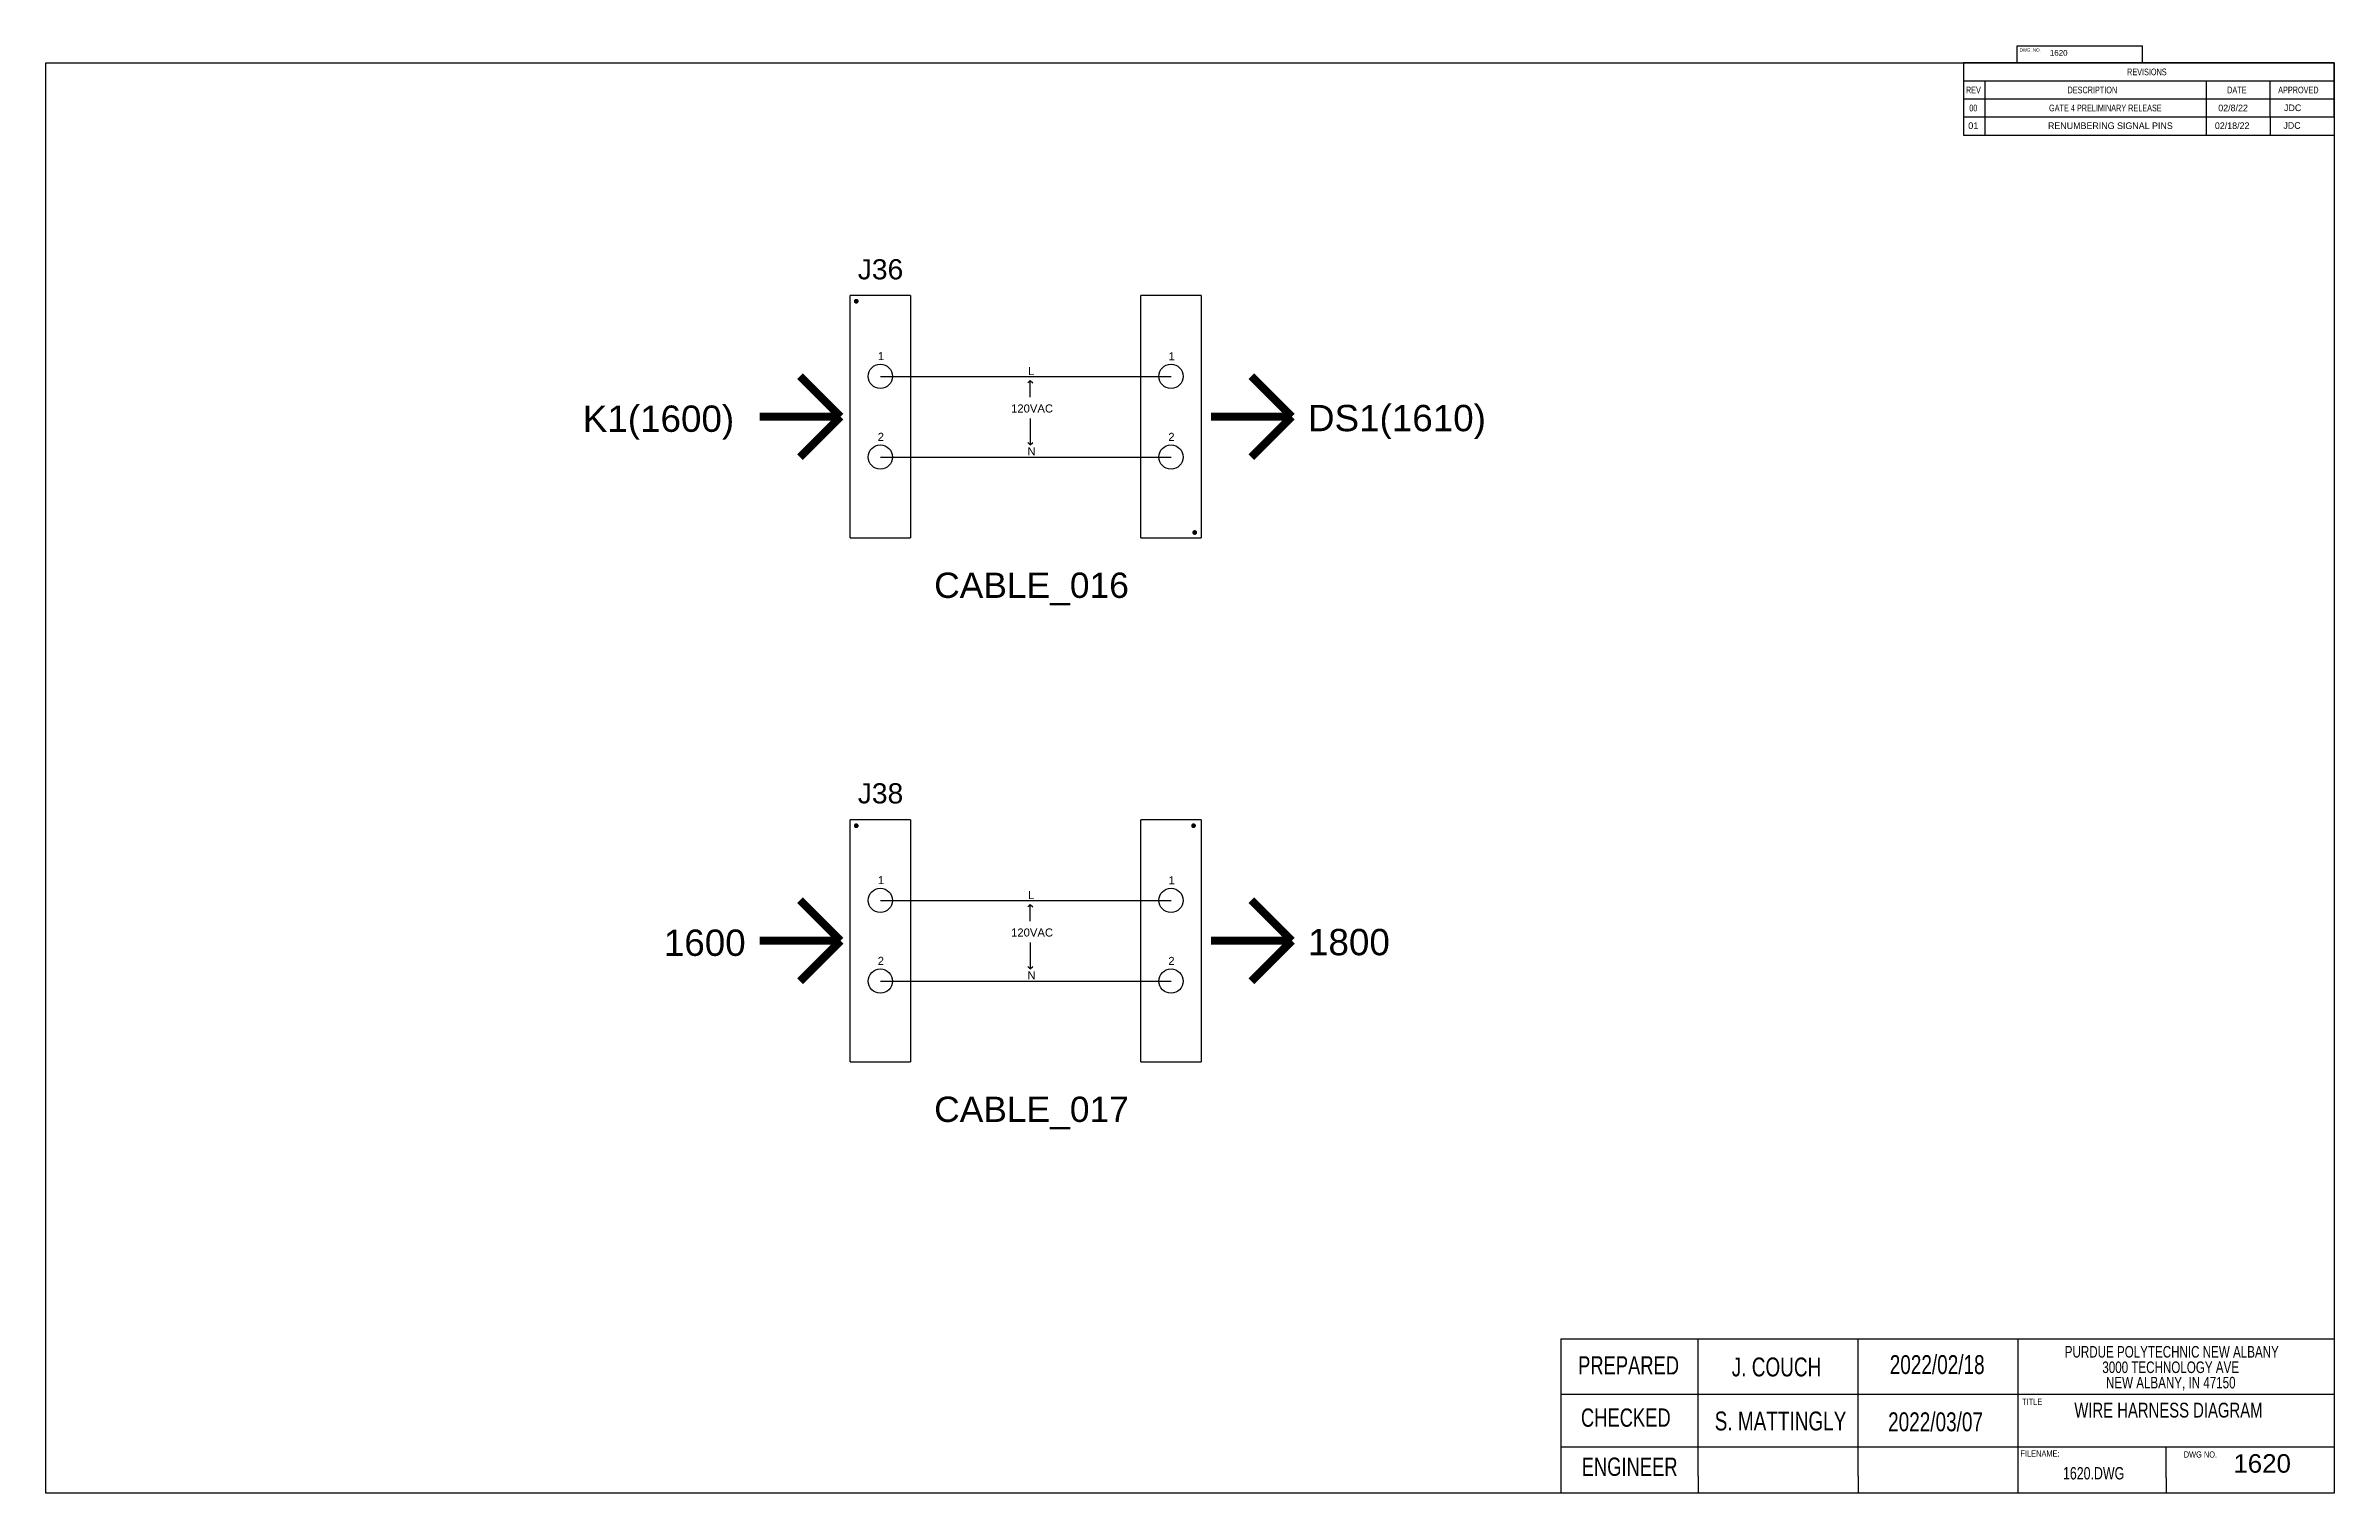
# Model space of a CAD drawing. Header units: inches. Extents: x 2.5 to 50.5, y 2.5 to 32.9.
import ezdxf

# ---------------------------------------------------------------- set-up
doc = ezdxf.new("R2010")
doc.units = ezdxf.units.IN
doc.header["$MEASUREMENT"] = 0
doc.layers.add('SLD-0', color=7, linetype='Continuous')
doc.styles.add('SLDTEXTSTYLE0', font='TXT', dxfattribs={"width": 0.75})
doc.styles.get("Standard").update_dxf_attribs({"font": 'arial.ttf'})

# ---------------------------------------------------------------- blocks, each defined once
blk = doc.blocks.new('SW_NOTE_0_8')
at = {"layer": 'SLD-0', "color": 0, "char_height": 0.125, "attachment_point": 2, "style": 'SLDTEXTSTYLE0'}
for s, insert in [('PURDUE POLYTECHNIC NEW ALBANY', (1.434, 0.161)), ('3000 TECHNOLOGY AVE', (1.422, -0.006)), ('NEW ALBANY, IN 47150', (1.423, -0.172))]:
    blk.add_mtext(s, dxfattribs=dict(at, insert=insert))
blk = doc.blocks.new('SW_TABLEANNOTATION_0')
at = {"color": 0, "linetype": 'Continuous', "lineweight": 25}
for p, q in [((0, 0), (0, -0.338)), ((0, 0), (0.4, 0)), ((0, 0), (0, -1.015)), ((6.955, 0), (0, 0)), ((0.4, 0), (4.55, 0)), ((4.55, 0), (5.75, 0)), ((5.75, 0), (6.955, 0)), ((6.955, 0), (6.955, -0.338)), ((6.955, -1.015), (6.955, 0)), ((0, -0.338), (0, -0.677)), ((0, -0.338), (0.4, -0.338)), ((0.4, -0.338), (0.4, -0.677)), ((0.4, -0.338), (4.55, -0.338)), ((4.55, -0.338), (4.55, -0.677)), ((4.55, -0.338), (5.75, -0.338)), ((5.75, -0.338), (5.75, -0.677)), ((5.75, -0.338), (6.955, -0.338)), ((6.955, -0.338), (6.955, -0.677)), ((0, -0.677), (0.4, -0.677)), ((0, -0.677), (0, -1.015)), ((0, -0.677), (6.955, -0.677)), ((0.4, -0.677), (4.55, -0.677)), ((0.4, -0.677), (0.4, -1.015)), ((4.55, -0.677), (5.75, -0.677)), ((4.55, -0.677), (4.55, -1.015)), ((5.75, -0.677), (6.955, -0.677)), ((5.75, -0.677), (5.75, -1.015)), ((6.955, -0.677), (6.955, -1.015)), ((0, -1.015), (0.4, -1.015)), ((0, -1.015), (6.955, -1.015)), ((0.4, -1.015), (4.55, -1.015)), ((4.55, -1.015), (5.75, -1.015)), ((5.75, -1.015), (6.955, -1.015))]:
    blk.add_line(p, q, dxfattribs=at)
at = {"color": 0, "linetype": 'Continuous', "lineweight": 18, "char_height": 0.125, "attachment_point": 1, "style": 'SLDTEXTSTYLE0'}
for s, insert in [('REVISIONS', (3.069, -0.107)), ('REV', (0.046, -0.446)), ('00', (0.108, -0.784)), ('GATE 4 PRELIMINARY RELEASE', (1.605, -0.784)), ('DESCRIPTION', (1.952, -0.446)), ('DATE', (4.946, -0.446)), ('APPROVED', (5.904, -0.446))]:
    blk.add_mtext(s, dxfattribs=dict(at, insert=insert))

msp = doc.modelspace()

# ---------------------------------------------------------------- linework, layer by layer
for p, q in [((2.5, 2.5), (2.5, 32.5)), ((2.5, 32.5), (50.5, 32.5)), ((50.5, 32.5), (50.5, 2.5)), ((42.724, 31.365), (42.724, 30.986)), ((43.172, 31.365), (43.172, 30.986)), ((47.811, 31.365), (47.811, 30.986)), ((49.153, 31.365), (49.153, 30.986)), ((42.724, 30.986), (50.5, 30.986)), ((19.371, 22.539), (19.371, 27.618)), ((20.64, 27.618), (19.371, 27.618)), ((26.737, 27.618), (25.467, 27.618)), ((25.467, 22.539), (25.467, 27.618)), ((23.15, 25.841), (23.1, 25.791)), ((23.1, 25.791), (23.15, 25.841)), ((23.15, 25.491), (23.15, 25.841)), ((23.15, 25.841), (23.2, 25.791)), ((23.15, 25.041), (23.15, 24.491)), ((23.15, 24.491), (23.1, 24.541)), ((23.1, 24.541), (23.15, 24.491)), ((23.15, 24.491), (23.2, 24.541)), ((19.371, 22.539), (20.64, 22.539)), ((25.467, 22.539), (26.737, 22.539)), ((19.371, 11.548), (19.371, 16.627)), ((20.64, 16.627), (19.371, 16.627)), ((26.737, 16.627), (25.467, 16.627)), ((25.467, 11.548), (25.467, 16.627)), ((23.15, 14.85), (23.1, 14.8)), ((23.1, 14.8), (23.15, 14.85)), ((23.15, 14.5), (23.15, 14.85)), ((23.15, 14.85), (23.2, 14.8)), ((23.15, 14.05), (23.15, 13.5)), ((23.15, 13.5), (23.1, 13.55)), ((23.1, 13.55), (23.15, 13.5)), ((23.15, 13.5), (23.2, 13.55)), ((19.371, 11.548), (20.64, 11.548)), ((25.467, 11.548), (26.737, 11.548)), ((34.278, 5.735), (34.278, 2.5)), ((40.638, 5.735), (50.5, 5.735)), ((50.5, 2.5), (2.5, 2.5)), ((37.156, 2.857), (37.156, 2.5)), ((40.515, 2.857), (40.515, 2.5)), ((46.972, 2.824), (46.972, 2.5)), ((50.5, 2.5), (50.5, 2.5))]:
    msp.add_line(p, q)
at = {"color": 152, "true_color": 0x2776bb}
for p, q in [((20.005, 25.925), (26.102, 25.925)), ((20.005, 14.934), (26.102, 14.934))]:
    msp.add_line(p, q, dxfattribs=at)
at = {"color": 251, "true_color": 0x636466}
for p, q in [((20.005, 24.232), (26.102, 24.232)), ((20.005, 13.241), (26.102, 13.241))]:
    msp.add_line(p, q, dxfattribs=at)
at = {"const_width": 0.05}
for points in [[(19.475, 27.5, 1), (19.525, 27.5, 1)], [(26.575, 22.65, 1), (26.625, 22.65, 1)], [(19.475, 16.5, 1), (19.525, 16.5, 1)], [(26.55, 16.5, 1), (26.6, 16.5, 1)]]:
    msp.add_lwpolyline(points, format="xyb", close=True, dxfattribs=at)
for points in [[(20.64, 27.618), (20.64, 22.539)], [(26.737, 27.618), (26.737, 22.539)], [(20.64, 16.627), (20.64, 11.548)], [(26.737, 16.627), (26.737, 11.548)]]:
    msp.add_lwpolyline(points)
at = {"const_width": 0.17}
for points in [[(19.171, 25.079), (18.321, 25.929)], [(28.637, 25.079), (27.787, 25.929)], [(19.171, 25.079), (17.471, 25.079)], [(19.171, 25.079), (18.321, 24.229)], [(28.637, 25.079), (26.937, 25.079)], [(28.637, 25.079), (27.787, 24.229)], [(19.171, 14.088), (18.321, 14.938)], [(28.637, 14.088), (27.787, 14.938)], [(19.171, 14.088), (17.471, 14.088)], [(19.171, 14.088), (18.321, 13.238)], [(28.637, 14.088), (26.937, 14.088)], [(28.637, 14.088), (27.787, 13.238)]]:
    msp.add_lwpolyline(points, dxfattribs=at)
for centre in [(20.005, 25.925), (26.102, 25.925), (20.005, 24.232), (26.102, 24.232), (20.005, 14.934), (26.102, 14.934), (20.005, 13.241), (26.102, 13.241)]:
    msp.add_circle(centre, 0.254)
at = {"layer": 'SLD-0', "color": 7, "linetype": 'Continuous', "lineweight": 25}
for p, q in [((43.853, 32.5), (43.853, 32.858)), ((43.853, 32.858), (46.481, 32.858)), ((46.481, 32.5), (46.481, 32.858)), ((34.278, 5.735), (43.874, 5.735)), ((37.156, 2.857), (37.156, 5.735)), ((40.515, 2.857), (40.515, 5.735)), ((43.874, 2.5), (43.874, 5.735)), ((34.278, 4.581), (50.5, 4.581)), ((34.278, 3.471), (50.5, 3.471)), ((46.972, 2.824), (46.972, 3.471))]:
    msp.add_line(p, q, dxfattribs=at)

# ---------------------------------------------------------------- block references
at = {"color": 7, "linetype": 'Continuous', "lineweight": 18, "xscale": 1.118033988749895, "yscale": 1.118033988749895, "zscale": 1.118033988749895}
msp.add_blockref('SW_TABLEANNOTATION_0', (42.724, 32.5), dxfattribs=at)
at = {"layer": 'SLD-0', "xscale": 1.941207928188159, "yscale": 1.941207928188159, "zscale": 1.552966342550527}
msp.add_blockref('SW_NOTE_0_8', (44.309, 5.275), dxfattribs=at)

# ---------------------------------------------------------------- texts
for s, height, p in [('K1(1600)', 0.5525, (13.764, 24.761)), ('DS1(1610)', 0.5525, (28.975, 24.774)), ('CABLE_016', 0.5312, (21.134, 21.278)), ('1600', 0.5525, (15.464, 13.77)), ('1800', 0.5525, (28.975, 13.783)), ('CABLE_017', 0.5312, (21.134, 10.287))]:
    msp.add_text(s, height=height).set_placement(p)
at = {"attachment_point": 1}
for s, width, gutter_width, heights, insert, char_height in [('1620', 1.61993, 0.534, [0], (44.535, 32.769), 0.1195), ('01', 0.791, 3.481, [0], (42.822, 31.251), 0.1392), ('{\\Ftxt|c0;RENUMBERING SIGNAL PINS}', 3.04203, 3.481, [0.222], (44.496, 31.251), 0.13925), ('{\\Ftxt|c0;02/18/22}', 0.791, 3.481, [0], (47.997, 31.251), 0.13925), ('{\\Ftxt|c0;02/8/22}', 0.791, 3.481, [0], (48.068, 31.624), 0.13925), ('{\\Ftxt|c0;JDC}', 0.791, 3.481, [0], (49.434, 31.256), 0.13925), ('{\\Ftxt|c0;JDC}', 0.791, 3.481, [0], (49.447, 31.627), 0.13925), ('J36', 0.41098, 1.7, [0.347], (19.532, 28.382), 0.4233), ('1', 0.17884, 1.7, [0], (19.955, 26.434), 0.169), ('1', 0.17884, 1.7, [0], (26.05, 26.431), 0.169), ('L', 1.66748, 1.7, [0.304], (23.101, 26.12), 0.169), ('120VAC', 1.66748, 1.7, [0.304], (22.747, 25.336), 0.1693), ('2', 0.17884, 1.7, [0], (19.95, 24.741), 0.169), ('2', 0.17884, 1.7, [0], (26.045, 24.74), 0.169), ('\\pxt1;N', 2.10064, 1.7, [0], (23.09, 24.438), 0.1693), ('J38', 0.85, 1.7, [0.347], (19.532, 17.391), 0.4233), ('1', 0.17884, 1.7, [0], (19.955, 15.444), 0.169), ('1', 0.17884, 1.7, [0], (26.05, 15.44), 0.169), ('L', 1.66748, 1.7, [0.304], (23.101, 15.129), 0.169), ('120VAC', 1.66748, 1.7, [0.304], (22.747, 14.345), 0.1693), ('2', 0.17884, 1.7, [0], (19.95, 13.75), 0.169), ('\\pxt1;N', 2.10064, 1.7, [0], (23.09, 13.448), 0.1693), ('2', 0.17884, 1.7, [0], (26.045, 13.749), 0.169), ('1620', 1.89499, 0.625, [0], (48.385, 3.319), 0.3882)]:
    msp.add_mtext_dynamic_manual_height_columns(s, width=width, gutter_width=gutter_width, heights=heights, dxfattribs=dict(at, insert=insert, char_height=char_height))
at = {"layer": 'SLD-0', "style": 'SLDTEXTSTYLE0'}
for s, insert, char_height, attachment_point in [('DWG. NO.', (44.123, 32.807), 0.0746, 2), ('PREPARED', (35.699, 5.374), 0.3838, 2), ('TITLE', (44.164, 4.483), 0.1294, 2), ('WIRE HARNESS DIAGRAM', (47.022, 4.398), 0.31059, 2), ('CHECKED', (35.641, 4.278), 0.3838, 2), ('S. MATTINGLY', (38.886, 4.213), 0.39641, 2), ('FILENAME:', (44.329, 3.397), 0.1294, 2), ('DWG NO.', (47.344, 3.377), 0.1294, 1), ('ENGINEER', (35.721, 3.248), 0.3838, 2), ('1620.DWG', (45.453, 3.048), 0.2588, 2)]:
    msp.add_mtext(s, dxfattribs=dict(at, insert=insert, char_height=char_height, attachment_point=attachment_point))
at = {"layer": 'SLD-0', "char_height": 0.3964, "attachment_point": 2, "style": 'SLDTEXTSTYLE0'}
for s, insert, width in [('J. COUCH', (38.802, 5.346), 3.54431), ('2022/02/18', (42.172, 5.396), 2.52712), ('2022/03/07', (42.138, 4.196), 2.67577)]:
    msp.add_mtext(s, dxfattribs=dict(at, insert=insert, width=width))

doc.saveas('drawing.dxf')
